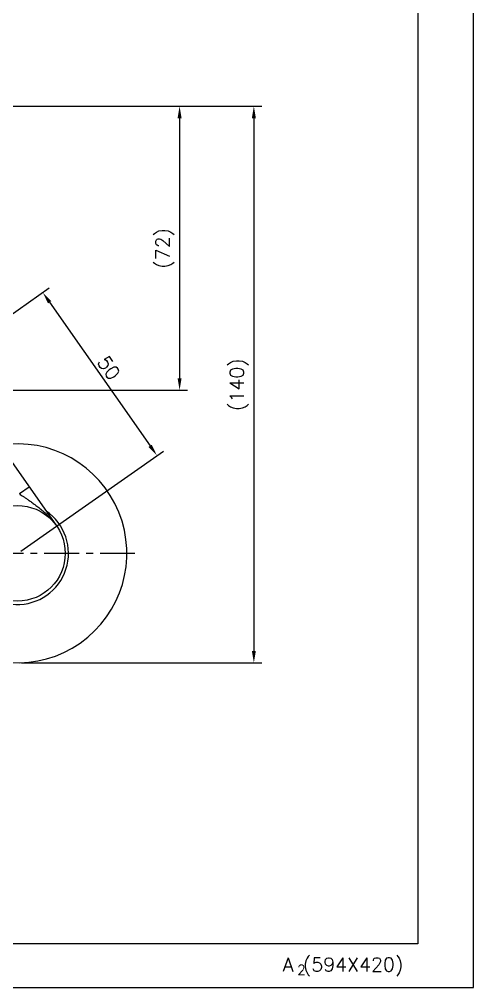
# Model space of a CAD drawing. Extents: x 6992 to 7586, y -5808 to -5388.
# Drawn here: x 7472.4 to 7586.5, y -5808.1 to -5564.9 of the extents above; entities that cross this region are included whole.
import ezdxf

# ---------------------------------------------------------------- set-up
doc = ezdxf.new("R2010")
doc.units = 0
doc.header["$LTSCALE"] = 7
doc.header["$MEASUREMENT"] = 0
doc.linetypes.add('CENTER', pattern=[2, 1.25, -0.25, 0.25, -0.25])
doc.layers.get('0').update_dxf_attribs({"color": 2, "linetype": 'CONTINUOUS'})
for name, color, linetype in [('CL', 1, 'CENTER'), ('DIM', 2, 'CONTINUOUS'), ('DWG', 7, 'CONTINUOUS'), ('TXT', 4, 'CONTINUOUS')]:
    doc.layers.add(name, color=color, linetype=linetype)
doc.styles.add('GHS', font='ROMANS.shx', dxfattribs={"bigfont": 'GHS.shx'})

msp = doc.modelspace()

# ---------------------------------------------------------------- linework, layer by layer
at = {"linetype": 'Continuous'}
msp.add_lwpolyline([(6992.5, -5808.09), (7586.5, -5808.09), (7586.5, -5388.09), (6992.5, -5388.09)], close=True, dxfattribs=at)
at = {"layer": 'CL'}
msp.add_line((7501.38, -5699.03), (7442.38, -5699.03), dxfattribs=at)
at = {"layer": 'DIM'}
for p, q in [((7389.2, -5586.76), (7533.28, -5586.76)), ((7389.2, -5586.76), (7514.62, -5586.76)), ((7512.62, -5589.76), (7512.62, -5655.07)), ((7531.28, -5589.76), (7531.28, -5723.53)), ((7444.02, -5657.5), (7479.9, -5632.38)), ((7479.98, -5635.98), (7505.22, -5672.03)), ((7457.92, -5658.07), (7514.62, -5658.07)), ((7472.7, -5698.46), (7508.58, -5673.34)), ((7472.88, -5726.53), (7533.28, -5726.53))]:
    msp.add_line(p, q, dxfattribs=at)
for points in [[(7512.12, -5589.76), (7513.12, -5589.76), (7512.62, -5586.76)], [(7530.78, -5589.76), (7531.78, -5589.76), (7531.28, -5586.76)], [(7480.39, -5635.7), (7479.57, -5636.27), (7478.26, -5633.53)], [(7512.12, -5655.07), (7513.12, -5655.07), (7512.62, -5658.07)], [(7505.63, -5671.74), (7504.81, -5672.31), (7506.94, -5674.48)], [(7530.78, -5723.53), (7531.78, -5723.53), (7531.28, -5726.53)]]:
    msp.add_solid(points, dxfattribs=at)
at = {"layer": 'DWG'}
for p, q in [((7462.37, -5664.53), (7481.71, -5692.15)), ((7472.37, -5684.04), (7474.83, -5682.32))]:
    msp.add_line(p, q, dxfattribs=at)
msp.add_circle((7471.88, -5699.03), 12, dxfattribs=at)
for radius, start, end in [(27.5, 150.8723, 99.1281), (12.84, 194.2069, 55.7931)]:
    msp.add_arc((7471.88, -5699.03), radius, start, end, dxfattribs=at)
msp.add_spline([(7472.37, -5684.04), (7472.84, -5684.38), (7473.37, -5684.75), (7473.98, -5685.16), (7474.66, -5685.64), (7475.43, -5686.17), (7476.29, -5686.8), (7477.23, -5687.52), (7478.26, -5688.37), (7479.38, -5689.4), (7480.54, -5690.64), (7481.5, -5691.86)], degree=3, dxfattribs=at)
at = {"layer": 'TXT', "color": 4}
msp.add_line((7572.5, -5407.09), (7572.5, -5797.09), dxfattribs=at)
at = {"layer": 'TXT', "color": 4, "linetype": 'Continuous'}
msp.add_line((7572.5, -5797.09), (7018.5, -5797.09), dxfattribs=at)

# ---------------------------------------------------------------- texts
at = {"color": 7, "style": 'GHS'}
for s, height, p in [('A (594X420)', 3.5, (7538.51, -5804.06)), ('2', 2.5, (7542.16, -5804.89))]:
    msp.add_text(s, height=height, dxfattribs=at).set_placement(p)
at = {"layer": 'DIM', "char_height": 3.5, "attachment_point": 5, "style": 'GHS'}
for s, insert, rotation in [('\\A1;(72)', (7508.95, -5622.42), 90), ('\\A1;50', (7494.85, -5652.43), 305.0001), ('\\A1;(140)', (7527.61, -5656.65), 90)]:
    msp.add_mtext(s, dxfattribs=dict(at, insert=insert, rotation=rotation))

doc.saveas('drawing.dxf')
